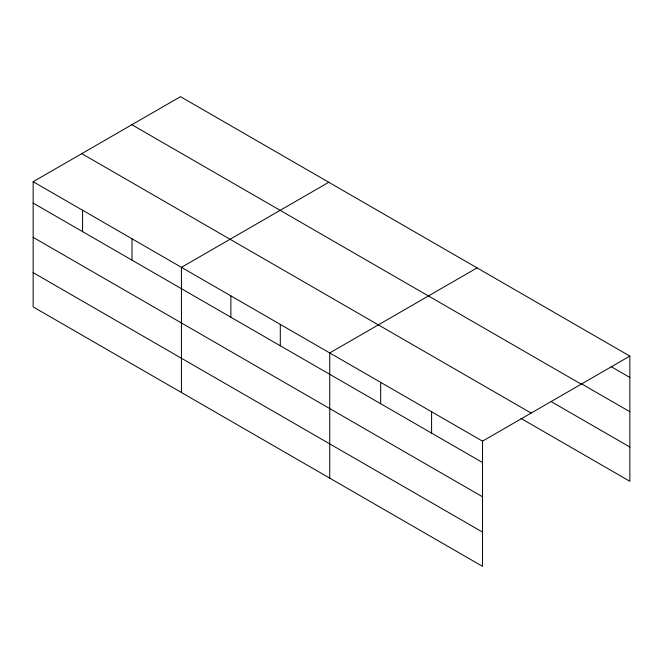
<?xml version="1.0" encoding="UTF-8"?>
<svg xmlns="http://www.w3.org/2000/svg" width="663" height="663" viewBox="0 0 663 663"><rect width="100%" height="100%" fill="white"/><g stroke="black" fill="none" stroke-linecap="round" stroke-linejoin="round"><path stroke-width="0.99" d="M629.85 356.097L482.515 441.152L482.515 566.343L33.15 306.903L33.15 181.712L180.485 96.657L629.85 356.097L629.85 481.288L520.845 418.353M328.773 182.267L181.438 267.33L181.438 392.521M477.062 267.885L329.735 352.948L329.735 478.139M611.087 366.622L629.85 377.454M580.705 383.347L629.85 411.723M131.862 124.727L581.227 384.167M551.226 401.629L629.85 447.019M81.773 153.642L531.138 413.082M33.15 181.712L482.515 441.152M33.15 203.077L482.515 462.517M33.15 237.346L482.515 496.786M33.15 272.642L482.515 532.082M431.588 411.756L431.588 433.113M380.661 382.352L380.661 403.709M280.3 324.406L280.3 345.771M230.873 295.872L230.873 317.229M132.012 238.796L132.012 260.153M82.577 210.254L82.577 231.619"/></g></svg>
